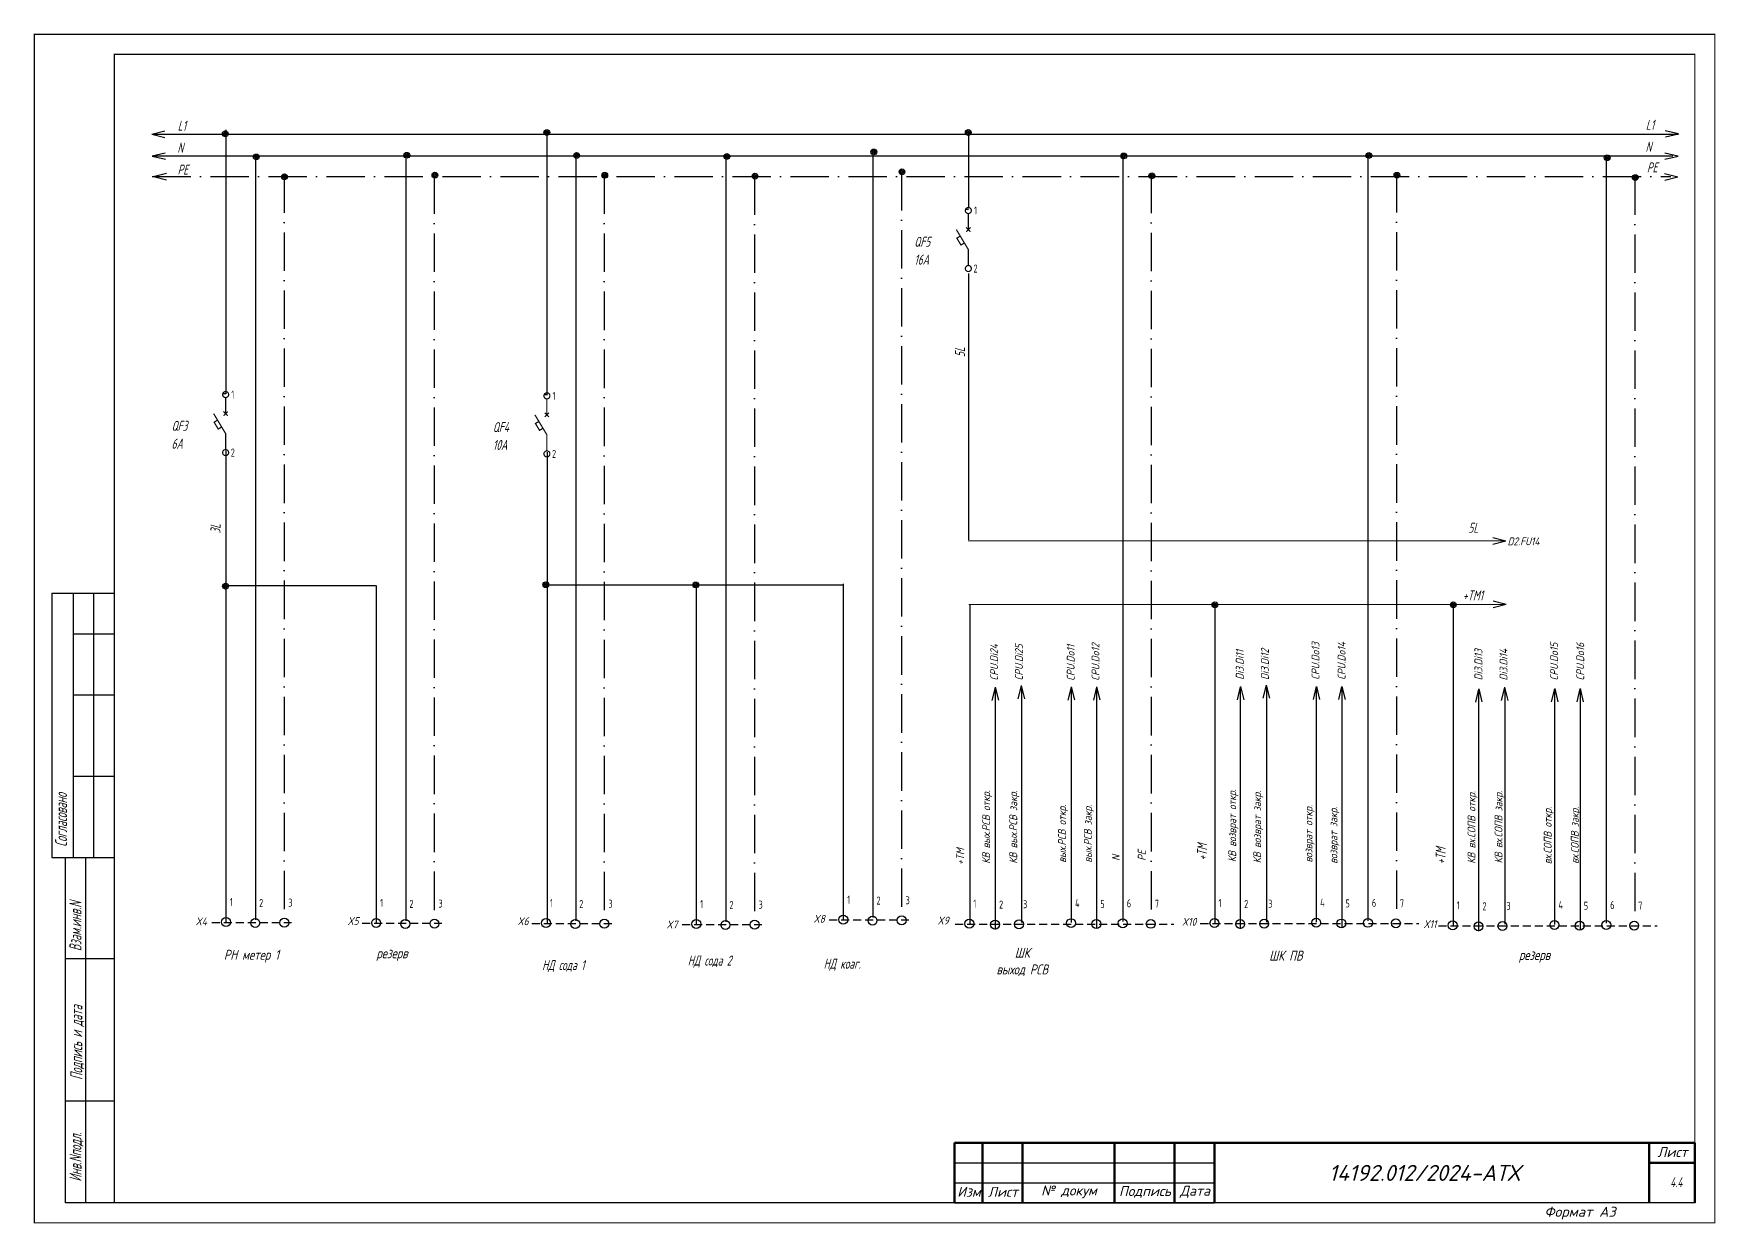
# Model space of a CAD drawing. Header units: millimetres. Extents: x 1510 to 10524, y 7125 to 13164.
# Drawn here: x 4326.2 to 4746.5, y 9990.5 to 10287.8 of the extents above; entities that cross this region are included whole.
import ezdxf
from ezdxf.enums import TextEntityAlignment as Align

# ---------------------------------------------------------------- set-up
doc = ezdxf.new("R2010")
doc.units = ezdxf.units.MM
doc.header["$LTSCALE"] = 4
for name, pattern in [('ACAD_ISO10W100', [18, 12, -3, 0, -3]), ('DASHED', [0.75, 0.5, -0.25]), ('SolidLine', [0])]:
    doc.linetypes.add(name, pattern=pattern)
for name, color, linetype in [("Contact's", 104, 'Continuous'), ('LOC', 8, 'Continuous'), ('RED_2.5mm^2', 1, 'Continuous'), ('SYMS', 7, 'Continuous'), ('Вспомогательная', 1, 'Continuous'), ('Текст', 2, 'Continuous')]:
    doc.layers.add(name, color=color, linetype=linetype)
for name, color, linetype, lineweight in [('RAMKA', 7, 'Continuous', 25), ('SHTAMP', 7, 'SolidLine', 25), ('Основеая', 5, 'Continuous', 60), ('СХЕМА', 7, 'Continuous', 25)]:
    doc.layers.add(name, color=color, linetype=linetype, lineweight=lineweight)
doc.styles.add('COTES', font='cs_gost2304.shx', dxfattribs={"width": 0.75, "oblique": 15})
doc.styles.add('ISOCPEUR', font='isocpeui.ttf')
doc.styles.add('ISOCPEUR25.10.00', font='isocpeur.ttf', dxfattribs={"height": 2.5})
doc.styles.add('Simplex00.10.00', font='simplex.shx')
doc.styles.add('Simplex25.085.00', font='simplex.shx', dxfattribs={"width": 0.85, "oblique": 15, "height": 2.5})
doc.styles.add('Simplex25.085.15', font='', dxfattribs={"width": 0.85, "oblique": 15, "height": 2.5})
doc.styles.add('WD', font='romans.shx')
doc.styles.add('ГОСТ', font='isocpeur.ttf', dxfattribs={"oblique": 15})
doc.styles.add('Стиль мой-1', font='', dxfattribs={"width": 0.85, "oblique": 15, "height": 2.5})
doc.styles.get('Simplex25.085.15').set_extended_font_data('GOST type A')
doc.styles.get('Стиль мой-1').set_extended_font_data('GOST type A')

# ---------------------------------------------------------------- blocks, each defined once
blk = doc.blocks.new('Формат А3')
at = {"color": 0, "linetype": 'Continuous', "const_width": 0.3}
for points in [[(-420, 297), (0, 297), (0, 0), (-420, 0)], [(-400, 5), (-400, 292), (-5, 292), (-5, 5)]]:
    blk.add_lwpolyline(points, close=True, dxfattribs=at)
at = {"color": 0, "linetype": 'Continuous', "style": 'Simplex00.10.00', "oblique": 15}
blk.add_text('Формат А3', height=2.5, dxfattribs=at).set_placement((-33.67, 2.75), align=Align.MIDDLE_CENTER)
blk = doc.blocks.new('A$C73A268AF')
at = {"lineweight": 30}
for p, q in [((4.57, 157.46), (20.05, 157.46)), ((4.57, 157.46), (4.57, 91.46)), ((9.89, 157.46), (9.89, 91.46)), ((14.97, 157.46), (14.97, 91.46)), ((9.89, 147.31), (20.05, 147.31)), ((9.89, 132.08), (20.05, 132.08)), ((9.89, 111.77), (20.05, 111.77)), ((4.57, 91.46), (20.05, 91.46)), ((7.96, 5.15), (7.96, 91.46)), ((13.04, 5.15), (13.04, 91.46)), ((20.15, 66.08), (7.96, 66.08)), ((20.15, 30.54), (7.96, 30.54))]:
    blk.add_line(p, q, dxfattribs=at)
blk.add_lwpolyline([(20.15, 5.15), (7.96, 5.15)], dxfattribs=at)
at = {"layer": 'Вспомогательная', "color": 7}
for p, q in [((230.15, 15.15), (295.15, 15.15)), ((230.15, 10.15), (295.15, 10.15)), ((230.15, 5.15), (295.15, 5.15))]:
    blk.add_line(p, q, dxfattribs=at)
at = {"layer": 'Основеая', "color": 7}
for p, q in [((230.15, 20.15), (230.15, 5.15)), ((415.15, 20.15), (230.15, 20.15)), ((237.15, 20.15), (237.15, 5.15)), ((247.15, 20.15), (247.15, 5.15)), ((270.15, 20.15), (270.15, 5.15)), ((285.15, 20.15), (285.15, 5.15)), ((295.15, 20.15), (295.15, 5.15)), ((403.72, 20.15), (403.72, 5.15)), ((415.15, 20.15), (415.15, 5.15)), ((403.72, 15.15), (415.15, 15.15))]:
    blk.add_line(p, q, dxfattribs=at)
blk.add_blockref('Формат А3', (420.15, 0.15))
at = {"layer": 'RAMKA', "style": 'COTES', "oblique": 15, "width": 0.75}
for s, p in [('Согласовано', (8.35, 94.1)), ('Взам.инв.N', (11.94, 68.02)), ('Подпись и дата', (12.17, 35.86)), ('Инв.Nподл.', (11.97, 10.43))]:
    blk.add_text(s, height=3, rotation=90, dxfattribs=at).set_placement(p)
at = {"layer": 'Текст', "color": 7, "char_height": 2.5, "style": 'ГОСТ'}
for s, insert, width, attachment_point in [('{\\fISOCPEUR|b0|i0|c204|p34;Лист}', (413.32, 17.81), 11.4585, 6), ('{\\fISOCPEUR|b0|i0|c204|p34;Изм}', (233.75, 7.88), 7, 5), ('{\\fISOCPEUR|b0|i0|c204|p34;Лист}', (242.25, 7.88), 10, 5), ('{\\fISOCPEUR|b0|i0|c204|p34;№ докум}', (258.75, 7.88), 23, 5), ('{\\fISOCPEUR|b0|i0|c204|p34;Подпись}', (277.75, 7.88), 15, 5), ('{\\fISOCPEUR|b0|i0|c204|p34;Дата}', (290.25, 7.88), 10, 5)]:
    blk.add_mtext(s, dxfattribs=dict(at, insert=insert, width=width, attachment_point=attachment_point))
blk = doc.blocks.new('WDDOT')
for radius in [0.72, 0.449, 0.223]:
    blk.add_circle((0, 0), radius)
blk = doc.blocks.new('QF - выкл. автоматич. (1пол.)')
at = {"color": 0, "linetype": 'Continuous', "lineweight": -2, "const_width": 0.3}
for points in [[(-0.75, -0.75, -1), (0.75, -0.75, -1)], [(-0.75, -15.25, -1), (0.75, -15.25, -1)]]:
    blk.add_lwpolyline(points, format="xyb", close=True, dxfattribs=at)
for points in [[(0, -5.5), (0, -1.5)], [(0, -14.5), (0, -10.5), (-3, -5.5)], [(-2.01, -7.14), (-2.87, -7.66), (-1.84, -9.37), (-0.99, -8.86)], [(-0.53, -6.03), (0.53, -4.97)], [(0.53, -6.03), (-0.53, -4.97)]]:
    blk.add_lwpolyline(points, dxfattribs=at)
at = {"color": 0, "linetype": 'Continuous', "lineweight": -2, "style": 'Simplex25.085.00', "oblique": 10, "width": 0.8, "flags": 4}
blk.add_attdef('ЭЛЕМЕНТ', text='', height=2.5, dxfattribs=at).set_placement((2.26, -8), align=Align.MIDDLE_LEFT)
at = {"color": 0, "linetype": 'Continuous', "lineweight": 9, "style": 'ISOCPEUR25.10.00', "oblique": 10, "width": 0.85, "flags": 5}
blk.add_attdef('ТИП', text='', height=2.5, dxfattribs=at).set_placement((2.26, -8), align=Align.MIDDLE_LEFT)
at = {"layer": "Contact's", "linetype": 'Continuous', "lineweight": 9, "style": 'Simplex00.10.00', "width": 0.7, "flags": 8}
for tag, p in [('#(1)', (1.8, -0.75)), ('#(2)', (1.8, -15.25))]:
    blk.add_attdef(tag, text='', height=2, dxfattribs=at).set_placement(p, align=Align.MIDDLE)
blk = doc.blocks.new('VT0W02')
blk.add_circle((0, 0), 0.0699)
at = {"style": 'WD'}
for tag, p, width in [('INST', (0.062, 0.42), 0.7), ('LOC', (0.062, 0.25), 0.7), ('DESC1', (0.053, -0.385), 0.8)]:
    blk.add_attdef(tag, p, '', height=0.125, dxfattribs=dict(at, width=width))
at = {"style": 'WD', "flags": 1}
for tag, p, height in [('X4TERM01', (-0.07, 0), 0.0125), ('X4TERMDESC01', (-0.055, -0.023), 0.025), ('X2TERMDESC01', (-0.006, 0.029), 0.025), ('STRIPSEQ', (0, 0), 0.00125), ('X2TERM01', (0, 0.07), 0.0125), ('X1TERMDESC01', (0.039, -0.003), 0.025), ('X1TERM01', (0.07, 0), 0.0125), ('LINKTERM', (0, -0.002), 0.00125), ('X8TERM01', (0, -0.07), 0.0125), ('X8TERMDESC01', (0, -0.054), 0.025)]:
    blk.add_attdef(tag, p, '', height=height, dxfattribs=at)
at = {"linetype": 'Continuous', "style": 'WD'}
for tag, p, height, width, flags in [('WIRENO', (0.062, 0.094), 0.125, 0.8, 8), ('TAGSTRIP', (0.053, -0.229), 0.125, 0.9, 8), ('DESC2', (0.053, -0.541), 0.125, 0.8, 8), ('CAT', (0.213, -0.406), 0.109, 0.8, 1), ('DESC3', (0.053, -0.698), 0.125, 0.8, 8)]:
    blk.add_attdef(tag, p, '', height=height, dxfattribs=dict(at, width=width, flags=flags))
at = {"linetype": 'Continuous', "style": 'WD', "width": 0.8, "flags": 1}
blk.add_attdef('MFG', text='', height=0.109, dxfattribs=at).set_placement((0.088, -0.406), align=Align.RIGHT)
at = {"style": 'WD', "width": 0.7, "flags": 1}
blk.add_attdef('ASSYCODE', (0.062, -0.281), '', height=0.01, dxfattribs=at)

msp = doc.modelspace()

# ---------------------------------------------------------------- linework, layer by layer
at = {"linetype": 'DASHED'}
for p, q in [((4525.04, 10066.31), (4544.99, 10066.31)), ((4370.77, 10065.71), (4390.71, 10065.71)), ((4408.31, 10065.48), (4428.25, 10065.48)), ((4450.76, 10065.43), (4470.7, 10065.43)), ((4488.3, 10065.21), (4508.24, 10065.21)), ((4556.57, 10065.31), (4611.17, 10065.31)), ((4617.82, 10065.44), (4672.42, 10065.44)), ((4677.38, 10064.88), (4731.98, 10064.88))]:
    msp.add_line(p, q, dxfattribs=at)
at = {"layer": 'RED_2.5mm^2', "linetype": 'Continuous', "ltscale": 0.2}
for p, q in [((4374.24, 10263.74), (4374.24, 10197.82)), ((4355.9, 10262.71), (4737.35, 10262.71)), ((4454.53, 10263.42), (4454.53, 10197.5)), ((4559.86, 10263.43), (4559.86, 10244.18)), ((4355.9, 10257.23), (4735.89, 10257.23)), ((4381.72, 10257.78), (4381.72, 10066.35)), ((4419.26, 10257.56), (4419.26, 10066.13)), ((4461.71, 10257.51), (4461.71, 10066.08)), ((4499.25, 10257.28), (4499.25, 10065.85)), ((4536, 10258.38), (4536, 10066.95)), ((4598.44, 10257.72), (4598.44, 10065.95)), ((4659.7, 10257.86), (4659.7, 10066.09)), ((4719.25, 10257.29), (4719.25, 10065.52)), ((4559.07, 10243.9), (4559.86, 10243.9)), ((4559.89, 10227.88), (4559.89, 10161.33)), ((4373.45, 10197.91), (4374.24, 10197.91)), ((4453.75, 10197.59), (4454.53, 10197.59)), ((4374.28, 10183.54), (4374.28, 10065.73)), ((4454.57, 10183.22), (4454.57, 10065.41)), ((4528.55, 10150.29), (4528.55, 10066.33)), ((4373.82, 10149.92), (4411.66, 10149.92)), ((4411.82, 10149.86), (4411.82, 10065.51)), ((4454.55, 10150.1), (4528.44, 10150.1)), ((4491.81, 10150.14), (4491.81, 10065.23)), ((4560.2, 10145.01), (4560.2, 10065.36)), ((4621.46, 10145.11), (4621.46, 10065.5)), ((4681.01, 10145.03), (4681.01, 10064.93)), ((4566.55, 10124.18), (4566.55, 10063.94)), ((4573.1, 10124.33), (4573.1, 10065.66)), ((4585.55, 10124.44), (4585.55, 10065.65)), ((4591.9, 10124.47), (4591.9, 10064.23)), ((4627.81, 10124.32), (4627.81, 10064.08)), ((4634.35, 10124.47), (4634.35, 10065.8)), ((4646.8, 10124.58), (4646.8, 10065.79)), ((4653.15, 10124.61), (4653.15, 10064.37)), ((4687.36, 10123.75), (4687.36, 10063.51)), ((4693.91, 10123.9), (4693.91, 10065.23)), ((4706.36, 10124.01), (4706.36, 10065.22)), ((4712.71, 10124.04), (4712.71, 10063.8))]:
    msp.add_line(p, q, dxfattribs=at)
at = {"layer": 'RED_2.5mm^2', "linetype": 'ACAD_ISO10W100', "ltscale": 0.2}
for p, q in [((4355.9, 10252.08), (4735.38, 10252.08)), ((4388.84, 10252.61), (4388.84, 10067.35)), ((4426.38, 10252.39), (4426.38, 10067.12)), ((4468.83, 10252.34), (4468.83, 10067.07)), ((4506.37, 10252.11), (4506.37, 10066.85)), ((4543.12, 10253.21), (4543.12, 10067.94)), ((4605.56, 10252.55), (4605.56, 10066.94)), ((4666.82, 10252.69), (4666.82, 10067.08)), ((4726.37, 10252.12), (4726.37, 10066.52))]:
    msp.add_line(p, q, dxfattribs=at)
at = {"layer": 'SYMS', "linetype": 'Continuous', "ltscale": 0.2}
for p, q in [((4355.75, 10262.69), (4359.02, 10263.5)), ((4355.79, 10262.65), (4359.06, 10261.85)), ((4737.29, 10262.74), (4734.02, 10263.54)), ((4737.33, 10262.71), (4734.05, 10261.9)), ((4355.87, 10257.23), (4359.14, 10258.04)), ((4355.9, 10257.2), (4359.17, 10256.4)), ((4737.18, 10257.17), (4733.91, 10257.97)), ((4737.21, 10257.14), (4733.94, 10256.33)), ((4356.15, 10252.13), (4359.43, 10252.94)), ((4356.19, 10252.1), (4359.46, 10251.3)), ((4737.12, 10251.96), (4733.85, 10252.75)), ((4737.16, 10251.92), (4733.89, 10251.11)), ((4694.17, 10160.99), (4690.9, 10161.79)), ((4694.2, 10160.96), (4690.93, 10160.14)), ((4694.24, 10145.18), (4690.97, 10145.98)), ((4694.27, 10145.14), (4691, 10144.33)), ((4566.55, 10124.45), (4565.75, 10121.18)), ((4566.58, 10124.49), (4567.39, 10121.22)), ((4573.01, 10124.85), (4572.21, 10121.58)), ((4573.04, 10124.89), (4573.85, 10121.61)), ((4585.53, 10124.52), (4584.73, 10121.25)), ((4585.57, 10124.56), (4586.38, 10121.29)), ((4591.88, 10124.52), (4591.08, 10121.25)), ((4591.91, 10124.56), (4592.72, 10121.29)), ((4627.8, 10124.59), (4627, 10121.32)), ((4627.84, 10124.62), (4628.65, 10121.35)), ((4634.26, 10124.98), (4633.46, 10121.72)), ((4634.3, 10125.02), (4635.11, 10121.75)), ((4646.79, 10124.66), (4645.99, 10121.39)), ((4646.82, 10124.69), (4647.63, 10121.42)), ((4653.13, 10124.66), (4652.33, 10121.39)), ((4653.17, 10124.69), (4653.98, 10121.42)), ((4687.36, 10124.02), (4686.56, 10120.75)), ((4687.39, 10124.06), (4688.2, 10120.79)), ((4693.82, 10124.42), (4693.02, 10121.15)), ((4693.85, 10124.46), (4694.66, 10121.18)), ((4706.34, 10124.09), (4705.54, 10120.82)), ((4706.38, 10124.13), (4707.19, 10120.86)), ((4712.69, 10124.09), (4711.89, 10120.82)), ((4712.72, 10124.13), (4713.53, 10120.86))]:
    msp.add_line(p, q, dxfattribs=at)
at = {"layer": 'СХЕМА', "color": 1, "linetype": 'Continuous', "lineweight": 20, "ltscale": 30}
for p, q in [((4693.82, 10161.03), (4559.83, 10161.03)), ((4694.26, 10145.11), (4559.96, 10145.11))]:
    msp.add_line(p, q, dxfattribs=at)

# ---------------------------------------------------------------- block references
at = {"ltscale": 1.2}
msp.add_blockref('A$C73A268AF', (4326.24, 9990.5), dxfattribs=at)
ref = msp.add_blockref('QF - выкл. автоматич. (1пол.)', (4559.84, 10244.35))
ref.add_attrib('#(1)', '1', dxfattribs={"layer": "Contact's", "linetype": 'Continuous', "lineweight": 9, "height": 2, "style": 'Simplex00.10.00', "width": 0.7}).set_placement((4561.64, 10243.6), align=Align.MIDDLE)
ref.add_attrib('#(2)', '2', dxfattribs={"layer": "Contact's", "linetype": 'Continuous', "lineweight": 9, "height": 2, "style": 'Simplex00.10.00', "width": 0.7}).set_placement((4561.64, 10229.1), align=Align.MIDDLE)
ref = msp.add_blockref('QF - выкл. автоматич. (1пол.)', (4374.22, 10198.36))
ref.add_attrib('#(1)', '1', dxfattribs={"layer": "Contact's", "linetype": 'Continuous', "lineweight": 9, "height": 2, "style": 'Simplex00.10.00', "width": 0.7}).set_placement((4376.02, 10197.61), align=Align.MIDDLE)
ref.add_attrib('#(2)', '2', dxfattribs={"layer": "Contact's", "linetype": 'Continuous', "lineweight": 9, "height": 2, "style": 'Simplex00.10.00', "width": 0.7}).set_placement((4376.02, 10183.11), align=Align.MIDDLE)
ref = msp.add_blockref('QF - выкл. автоматич. (1пол.)', (4454.51, 10198.04))
ref.add_attrib('#(1)', '1', dxfattribs={"layer": "Contact's", "linetype": 'Continuous', "lineweight": 9, "height": 2, "style": 'Simplex00.10.00', "width": 0.7}).set_placement((4456.31, 10197.29), align=Align.MIDDLE)
ref.add_attrib('#(2)', '2', dxfattribs={"layer": "Contact's", "linetype": 'Continuous', "lineweight": 9, "height": 2, "style": 'Simplex00.10.00', "width": 0.7}).set_placement((4456.31, 10182.79), align=Align.MIDDLE)
at = {"layer": 'SYMS', "linetype": 'Continuous', "ltscale": 0.2}
for p in [(4454.5, 10263.1), (4559.83, 10263.1), (4374.14, 10262.79), (4381.89, 10257), (4419.5, 10257.4), (4461.95, 10257.36), (4499.49, 10257.13), (4536.23, 10258.23), (4598.67, 10257.23), (4659.93, 10257.36), (4719.49, 10256.8), (4388.92, 10252.05), (4426.53, 10252.45), (4468.98, 10252.4), (4506.52, 10252.18), (4543.26, 10253.27), (4605.71, 10252.27), (4666.96, 10252.41), (4726.52, 10251.84), (4374.2, 10149.73), (4454.22, 10150.1), (4491.71, 10150.03), (4621.46, 10145.07), (4681.05, 10145.07)]:
    msp.add_blockref('WDDOT', p, dxfattribs=at)
ref = msp.add_blockref('VT0W02', (4374.3, 10065.8), dxfattribs=dict(at, xscale=16, yscale=16, zscale=16))
ref.add_attrib('LOC', '1', (4375.3, 10069.8), dxfattribs={"layer": 'LOC', "height": 2, "style": 'WD', "width": 0.7})
ref = msp.add_blockref('VT0W02', (4381.61, 10065.57), dxfattribs=dict(at, xscale=16, yscale=16, zscale=16))
ref.add_attrib('LOC', '2', (4382.61, 10069.57), dxfattribs={"layer": 'LOC', "height": 2, "style": 'WD', "width": 0.7})
ref = msp.add_blockref('VT0W02', (4388.89, 10065.64), dxfattribs=dict(at, xscale=16, yscale=16, zscale=16))
ref.add_attrib('LOC', '3', (4389.89, 10069.64), dxfattribs={"layer": 'LOC', "height": 2, "style": 'WD', "width": 0.7})
ref = msp.add_blockref('VT0W02', (4411.84, 10065.58), dxfattribs=dict(at, xscale=16, yscale=16, zscale=16))
ref.add_attrib('LOC', '1', (4412.84, 10069.58), dxfattribs={"layer": 'LOC', "height": 2, "style": 'WD', "width": 0.7})
ref = msp.add_blockref('VT0W02', (4419.15, 10065.34), dxfattribs=dict(at, xscale=16, yscale=16, zscale=16))
ref.add_attrib('LOC', '2', (4420.15, 10069.34), dxfattribs={"layer": 'LOC', "height": 2, "style": 'WD', "width": 0.7})
ref = msp.add_blockref('VT0W02', (4426.42, 10065.41), dxfattribs=dict(at, xscale=16, yscale=16, zscale=16))
ref.add_attrib('LOC', '3', (4427.42, 10069.41), dxfattribs={"layer": 'LOC', "height": 2, "style": 'WD', "width": 0.7})
ref = msp.add_blockref('VT0W02', (4454.29, 10065.53), dxfattribs=dict(at, xscale=16, yscale=16, zscale=16))
ref.add_attrib('LOC', '1', (4455.29, 10069.53), dxfattribs={"layer": 'LOC', "height": 2, "style": 'WD', "width": 0.7})
ref = msp.add_blockref('VT0W02', (4461.6, 10065.3), dxfattribs=dict(at, xscale=16, yscale=16, zscale=16))
ref.add_attrib('LOC', '2', (4462.6, 10069.3), dxfattribs={"layer": 'LOC', "height": 2, "style": 'WD', "width": 0.7})
ref = msp.add_blockref('VT0W02', (4468.88, 10065.37), dxfattribs=dict(at, xscale=16, yscale=16, zscale=16))
ref.add_attrib('LOC', '3', (4469.88, 10069.37), dxfattribs={"layer": 'LOC', "height": 2, "style": 'WD', "width": 0.7})
ref = msp.add_blockref('VT0W02', (4491.83, 10065.3), dxfattribs=dict(at, xscale=16, yscale=16, zscale=16))
ref.add_attrib('LOC', '1', (4492.83, 10069.3), dxfattribs={"layer": 'LOC', "height": 2, "style": 'WD', "width": 0.7})
ref = msp.add_blockref('VT0W02', (4499.14, 10065.07), dxfattribs=dict(at, xscale=16, yscale=16, zscale=16))
ref.add_attrib('LOC', '2', (4500.14, 10069.07), dxfattribs={"layer": 'LOC', "height": 2, "style": 'WD', "width": 0.7})
ref = msp.add_blockref('VT0W02', (4506.41, 10065.14), dxfattribs=dict(at, xscale=16, yscale=16, zscale=16))
ref.add_attrib('LOC', '3', (4507.41, 10069.14), dxfattribs={"layer": 'LOC', "height": 2, "style": 'WD', "width": 0.7})
ref = msp.add_blockref('VT0W02', (4528.57, 10066.4), dxfattribs=dict(at, xscale=16, yscale=16, zscale=16))
ref.add_attrib('LOC', '1', (4529.57, 10070.4), dxfattribs={"layer": 'LOC', "height": 2, "style": 'WD', "width": 0.7})
ref = msp.add_blockref('VT0W02', (4535.89, 10066.17), dxfattribs=dict(at, xscale=16, yscale=16, zscale=16))
ref.add_attrib('LOC', '2', (4536.89, 10070.17), dxfattribs={"layer": 'LOC', "height": 2, "style": 'WD', "width": 0.7})
ref = msp.add_blockref('VT0W02', (4543.16, 10066.24), dxfattribs=dict(at, xscale=16, yscale=16, zscale=16))
ref.add_attrib('LOC', '3', (4544.16, 10070.24), dxfattribs={"layer": 'LOC', "height": 2, "style": 'WD', "width": 0.7})
ref = msp.add_blockref('VT0W02', (4560.09, 10065.4), dxfattribs=dict(at, xscale=16, yscale=16, zscale=16))
ref.add_attrib('LOC', '1', (4561.09, 10069.4), dxfattribs={"layer": 'LOC', "height": 2, "style": 'WD', "width": 0.7})
ref = msp.add_blockref('VT0W02', (4566.53, 10065.17), dxfattribs=dict(at, xscale=16, yscale=16, zscale=16))
ref.add_attrib('LOC', '2', (4567.53, 10069.17), dxfattribs={"layer": 'LOC', "height": 2, "style": 'WD', "width": 0.7})
ref = msp.add_blockref('VT0W02', (4572.51, 10065.24), dxfattribs=dict(at, xscale=16, yscale=16, zscale=16))
ref.add_attrib('LOC', '3', (4573.51, 10069.24), dxfattribs={"layer": 'LOC', "height": 2, "style": 'WD', "width": 0.7})
ref = msp.add_blockref('VT0W02', (4585.52, 10065.52), dxfattribs=dict(at, xscale=16, yscale=16, zscale=16))
ref.add_attrib('LOC', '4', (4586.52, 10069.52), dxfattribs={"layer": 'LOC', "height": 2, "style": 'WD', "width": 0.7})
ref = msp.add_blockref('VT0W02', (4591.83, 10065.3), dxfattribs=dict(at, xscale=16, yscale=16, zscale=16))
ref.add_attrib('LOC', '5', (4592.83, 10069.3), dxfattribs={"layer": 'LOC', "height": 2, "style": 'WD', "width": 0.7})
ref = msp.add_blockref('VT0W02', (4598.44, 10065.47), dxfattribs=dict(at, xscale=16, yscale=16, zscale=16))
ref.add_attrib('LOC', '6', (4599.44, 10069.47), dxfattribs={"layer": 'LOC', "height": 2, "style": 'WD', "width": 0.7})
ref = msp.add_blockref('VT0W02', (4605.44, 10065.35), dxfattribs=dict(at, xscale=16, yscale=16, zscale=16))
ref.add_attrib('LOC', '7', (4606.44, 10069.35), dxfattribs={"layer": 'LOC', "height": 2, "style": 'WD', "width": 0.7})
ref = msp.add_blockref('VT0W02', (4621.35, 10065.54), dxfattribs=dict(at, xscale=16, yscale=16, zscale=16))
ref.add_attrib('LOC', '1', (4622.35, 10069.54), dxfattribs={"layer": 'LOC', "height": 2, "style": 'WD', "width": 0.7})
ref = msp.add_blockref('VT0W02', (4627.78, 10065.31), dxfattribs=dict(at, xscale=16, yscale=16, zscale=16))
ref.add_attrib('LOC', '2', (4628.78, 10069.31), dxfattribs={"layer": 'LOC', "height": 2, "style": 'WD', "width": 0.7})
ref = msp.add_blockref('VT0W02', (4633.77, 10065.37), dxfattribs=dict(at, xscale=16, yscale=16, zscale=16))
ref.add_attrib('LOC', '3', (4634.77, 10069.37), dxfattribs={"layer": 'LOC', "height": 2, "style": 'WD', "width": 0.7})
ref = msp.add_blockref('VT0W02', (4646.77, 10065.66), dxfattribs=dict(at, xscale=16, yscale=16, zscale=16))
ref.add_attrib('LOC', '4', (4647.77, 10069.66), dxfattribs={"layer": 'LOC', "height": 2, "style": 'WD', "width": 0.7})
ref = msp.add_blockref('VT0W02', (4653.08, 10065.44), dxfattribs=dict(at, xscale=16, yscale=16, zscale=16))
ref.add_attrib('LOC', '5', (4654.08, 10069.44), dxfattribs={"layer": 'LOC', "height": 2, "style": 'WD', "width": 0.7})
ref = msp.add_blockref('VT0W02', (4659.7, 10065.6), dxfattribs=dict(at, xscale=16, yscale=16, zscale=16))
ref.add_attrib('LOC', '6', (4660.7, 10069.6), dxfattribs={"layer": 'LOC', "height": 2, "style": 'WD', "width": 0.7})
ref = msp.add_blockref('VT0W02', (4666.69, 10065.48), dxfattribs=dict(at, xscale=16, yscale=16, zscale=16))
ref.add_attrib('LOC', '7', (4667.69, 10069.48), dxfattribs={"layer": 'LOC', "height": 2, "style": 'WD', "width": 0.7})
ref = msp.add_blockref('VT0W02', (4680.9, 10064.97), dxfattribs=dict(at, xscale=16, yscale=16, zscale=16))
ref.add_attrib('LOC', '1', (4681.9, 10068.97), dxfattribs={"layer": 'LOC', "height": 2, "style": 'WD', "width": 0.7})
ref = msp.add_blockref('VT0W02', (4687.34, 10064.74), dxfattribs=dict(at, xscale=16, yscale=16, zscale=16))
ref.add_attrib('LOC', '2', (4688.34, 10068.74), dxfattribs={"layer": 'LOC', "height": 2, "style": 'WD', "width": 0.7})
ref = msp.add_blockref('VT0W02', (4693.33, 10064.81), dxfattribs=dict(at, xscale=16, yscale=16, zscale=16))
ref.add_attrib('LOC', '3', (4694.33, 10068.81), dxfattribs={"layer": 'LOC', "height": 2, "style": 'WD', "width": 0.7})
ref = msp.add_blockref('VT0W02', (4706.33, 10065.09), dxfattribs=dict(at, xscale=16, yscale=16, zscale=16))
ref.add_attrib('LOC', '4', (4707.33, 10069.09), dxfattribs={"layer": 'LOC', "height": 2, "style": 'WD', "width": 0.7})
ref = msp.add_blockref('VT0W02', (4712.64, 10064.87), dxfattribs=dict(at, xscale=16, yscale=16, zscale=16))
ref.add_attrib('LOC', '5', (4713.64, 10068.87), dxfattribs={"layer": 'LOC', "height": 2, "style": 'WD', "width": 0.7})
ref = msp.add_blockref('VT0W02', (4719.26, 10065.04), dxfattribs=dict(at, xscale=16, yscale=16, zscale=16))
ref.add_attrib('LOC', '6', (4720.26, 10069.04), dxfattribs={"layer": 'LOC', "height": 2, "style": 'WD', "width": 0.7})
ref = msp.add_blockref('VT0W02', (4726.25, 10064.92), dxfattribs=dict(at, xscale=16, yscale=16, zscale=16))
ref.add_attrib('LOC', '7', (4727.25, 10068.92), dxfattribs={"layer": 'LOC', "height": 2, "style": 'WD', "width": 0.7})

# ---------------------------------------------------------------- texts
at = {"style": 'Simplex25.085.15', "oblique": 15}
for s, height, width, p in [('L1', 2.5, 0.85, (4362.23, 10263.53)), ('L1', 2.5, 0.85, (4729.15, 10263.77)), ('N', 2.5, 0.85, (4362.16, 10258.05)), ('N', 2.5, 0.85, (4729.08, 10258.28)), ('PE', 2.5, 0.85, (4729.43, 10253.11)), ('PE', 2.5, 0.85, (4362.21, 10252.58)), ('QF5', 2.5, 0.85, (4546.33, 10234.53)), ('16А', 2.5, 0.85, (4546.33, 10230.07)), ('QF3', 2.5, 0.85, (4360.72, 10188.54)), ('QF4', 2.5, 0.85, (4441.01, 10188.22)), ('6А', 2.5, 0.85, (4360.71, 10184.09)), ('10А', 2.5, 0.85, (4441.01, 10183.77)), ('5L', 2.5, 0.85, (4684.8, 10163.06)), ('D2.FU14', 1.961, 1.083459, (4694.6, 10159.95)), ('+TM1', 2.5, 0.85, (4683.43, 10146.16)), ('X4', 1.961, 1.083459, (4366.71, 10064.98)), ('X5', 1.961, 1.083459, (4404.67, 10065.07)), ('X6', 1.961, 1.083459, (4447.15, 10065.01)), ('X8', 1.961, 1.083459, (4521.13, 10065.62)), ('X9', 1.961, 1.083459, (4552.14, 10065.18)), ('X10', 1.961, 1.083459, (4613.22, 10064.88)), ('X11', 1.961, 1.083459, (4673.57, 10064.31)), ('X7', 1.961, 1.083459, (4484.38, 10064.18)), ('НД сода 1', 2.5, 0.85, (4453.31, 10053.78)), ('НД сода 2', 2.5, 0.85, (4489.72, 10054.93)), ('НД коаг.', 2.5, 0.85, (4523.67, 10054.13))]:
    msp.add_text(s, height=height, dxfattribs=dict(at, width=width)).set_placement(p)
for s, height, width, p in [('5L', 2.5, 0.85, (4559, 10206.98)), ('3L', 2.5, 0.85, (4372.94, 10162.87)), ('CPU.Di24', 1.961, 1.083459, (4567.27, 10126.12)), ('CPU.Di25', 1.961, 1.083459, (4573.48, 10126.15)), ('CPU.Do11', 1.961, 1.083459, (4586.4, 10126.04)), ('CPU.Do12', 1.961, 1.083459, (4592.6, 10126.07)), ('Di3.Di11', 1.961, 1.083459, (4628.65, 10126.34)), ('Di3.Di12', 1.961, 1.083459, (4634.94, 10126.28)), ('CPU.Do13', 1.961, 1.083459, (4647.58, 10126.3)), ('CPU.Do14', 1.961, 1.083459, (4654.12, 10126.28)), ('Di3.Di13', 1.961, 1.083459, (4688.29, 10126.2)), ('Di3.Di14', 1.961, 1.083459, (4694.58, 10126.14)), ('CPU.Do15', 1.961, 1.083459, (4707.22, 10126.15)), ('CPU.Do16', 1.961, 1.083459, (4713.76, 10126.14)), ('КВ вых.РСВ откр.', 1.9613, 1.083459, (4565.28, 10080.35)), ('КВ вых.РСВ закр.', 1.9613, 1.083459, (4572.05, 10080.38)), ('КВ возврат откр.', 1.9613, 1.083459, (4626.78, 10080.77)), ('КВ возврат закр.', 1.9613, 1.083459, (4633, 10080.47)), ('КВ вх.СОПВ откр.', 1.9613, 1.083459, (4686.57, 10080.36)), ('КВ вх.СОПВ закр.', 1.9613, 1.083459, (4693.33, 10080.45)), ('вых.РСВ откр.', 1.9613, 1.083459, (4584.24, 10080.61)), ('вых.РСВ закр.', 1.9613, 1.083459, (4590.7, 10080.63)), ('возврат откр.', 1.9613, 1.083459, (4645.84, 10080.66)), ('возврат закр.', 1.9613, 1.083459, (4652.06, 10080.36)), ('вх.СОПВ откр.', 1.9613, 1.083459, (4705.62, 10080.24)), ('вх.СОПВ закр.', 1.9613, 1.083459, (4712.39, 10080.34)), ('+TM', 1.961, 1.083459, (4558.81, 10080.04)), ('PE', 1.961, 1.083459, (4604.15, 10081.11)), ('+TM', 2.5, 0.85, (4619.52, 10081.16)), ('+TM', 2.5, 0.85, (4679.14, 10080.23)), ('N', 1.96, 1.083459, (4597.7, 10081.08))]:
    msp.add_text(s, height=height, rotation=90, dxfattribs=dict(at, width=width)).set_placement(p)
at = {"color": 7, "lineweight": 25, "insert": (4735.21, 10002.05), "char_height": 2.5, "attachment_point": 1, "style": 'Стиль мой-1'}
msp.add_mtext_dynamic_manual_height_columns('4.4', width=5.3031, gutter_width=12.5, heights=[0], dxfattribs=at)
at = {"layer": 'SHTAMP', "color": 0, "style": 'ISOCPEUR'}
msp.add_text('14192.012/2024-АТХ', height=4, dxfattribs=at).set_placement((4673.81, 10001.11), align=Align.CENTER)
at = {"layer": 'SYMS', "linetype": 'Continuous', "char_height": 2.5, "attachment_point": 2}
for s, insert, width in [('{\\Fsimplex|c0;\\Q15;\\W0.75;\\C0;PH \\Fsimplex|c204;метер 1}', (4380.68, 10058.86), 26.6879), ('{\\Fsimplex|c204;\\Q15;\\W0.75;\\C0;резерв}', (4415.8, 10059.24), 26.6879), ('{\\Fsimplex|c204;\\Q15;\\W0.75;\\C0;ШК \\Fsimplex|c0;\\P\\Fsimplex|c204;выход РСВ}', (4573.31, 10059.36), 16.2192), ('{\\Fsimplex|c204;\\Q15;\\W0.75;\\C0;ШК ПВ}', (4639.19, 10058.65), 16.2192), ('{\\Fsimplex|c204;\\Q15;\\W0.75;\\C0;резерв}', (4701.34, 10058.8), 16.2192)]:
    msp.add_mtext(s, dxfattribs=dict(at, insert=insert, width=width))

doc.saveas('drawing.dxf')
